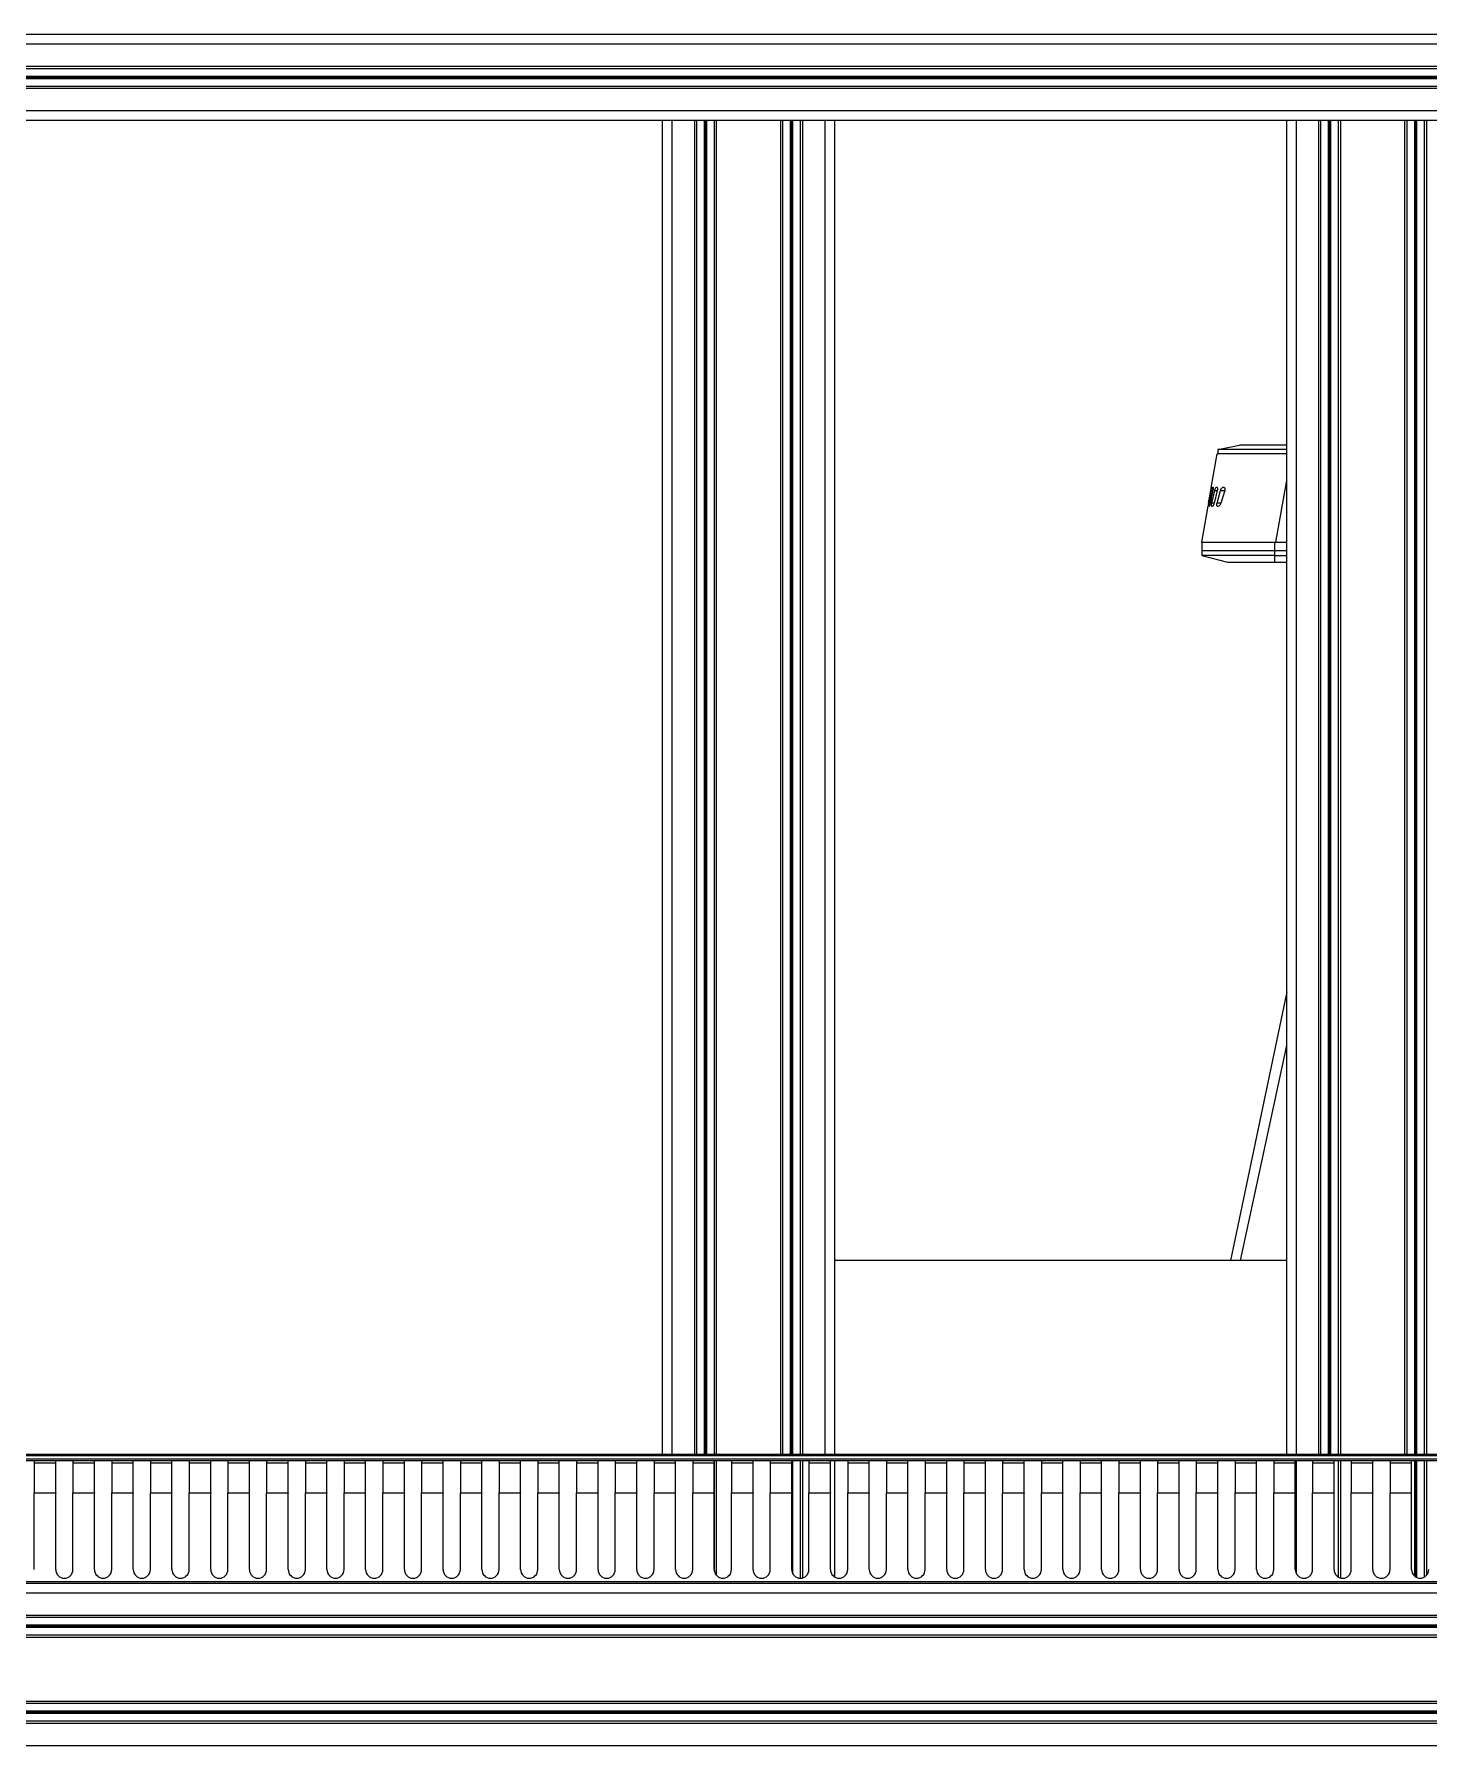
# Model space of a CAD drawing. Header units: millimetres. Extents: x 845401 to 948039, y 511594 to 550263.
# Drawn here: x 921092 to 921740, y 545696 to 546492 of the extents above; entities that cross this region are included whole.
import ezdxf

# ---------------------------------------------------------------- set-up
doc = ezdxf.new("R2010")
doc.units = ezdxf.units.MM

# ---------------------------------------------------------------- blocks, each defined once
blk = doc.blocks.new('G$CA2434F1D')
at = {"color": 251, "linetype": 'Continuous', "lineweight": 25}
for p, q in [((142.5, 3178.17), (3117.5, 3178.17)), ((142.5, 3173.67), (3117.5, 3173.67)), ((142.5, 3163.27), (3117.5, 3163.27)), ((142.5, 3162.27), (3117.5, 3162.27)), ((142.5, 3158.69), (3117.5, 3158.69)), ((142.5, 3158.17), (3117.5, 3158.17)), ((142.5, 3157.65), (3117.5, 3157.65)), ((142.5, 3154.07), (3117.5, 3154.07)), ((142.5, 3153.07), (3117.5, 3153.07)), ((142.5, 3142.67), (3117.5, 3142.67)), ((142.5, 3138.17), (3117.5, 3138.17)), ((1527.5, 2518.17), (1527.5, 3138.17)), ((1532, 2518.17), (1532, 3138.17)), ((1542.4, 2518.17), (1542.4, 3138.17)), ((1543.4, 2518.17), (1543.4, 3138.17)), ((1546.98, 2518.17), (1546.98, 3138.17)), ((1547.5, 2518.17), (1547.5, 3138.17)), ((1548.02, 2518.17), (1548.02, 3138.17)), ((1551.6, 2518.17), (1551.6, 3138.17)), ((1552.6, 2518.17), (1552.6, 3138.17)), ((1582.4, 2518.17), (1582.4, 3138.17)), ((1583.4, 2518.17), (1583.4, 3138.17)), ((1586.98, 2518.17), (1586.98, 3138.17)), ((1587.5, 2518.17), (1587.5, 3138.17)), ((1588.02, 2518.17), (1588.02, 3138.17)), ((1591.6, 2518.17), (1591.6, 3138.17)), ((1592.6, 2518.17), (1592.6, 3138.17)), ((1603, 2518.17), (1603, 3138.17)), ((1607.5, 2518.17), (1607.5, 3138.17)), ((1817.5, 2518.17), (1817.5, 3138.17)), ((1822, 2518.17), (1822, 3138.17)), ((1832.4, 2518.17), (1832.4, 3138.17)), ((1833.4, 2518.17), (1833.4, 3138.17)), ((1836.98, 2518.17), (1836.98, 3138.17)), ((1837.5, 2518.17), (1837.5, 3138.17)), ((1838.02, 2518.17), (1838.02, 3138.17)), ((1841.6, 2518.17), (1841.6, 3138.17)), ((1842.6, 2518.17), (1842.6, 3138.17)), ((1872.4, 2518.17), (1872.4, 3138.17)), ((1873.4, 2518.17), (1873.4, 3138.17)), ((1876.98, 2518.17), (1876.98, 3138.17)), ((1877.5, 2518.17), (1877.5, 3138.17)), ((1878.02, 2518.17), (1878.02, 3138.17)), ((1881.6, 2518.17), (1881.6, 3138.17)), ((1882.6, 2518.17), (1882.6, 3138.17)), ((1782.44, 2967.36), (1785.23, 2983.17)), ((1817.5, 2983.17), (1785.23, 2983.17)), ((1785.5, 2985.17), (1795.5, 2987.17)), ((1817.5, 2985.17), (1785.5, 2985.17)), ((1785.5, 2985.17), (1785.5, 2983.17)), ((1817.5, 2987.17), (1795.5, 2987.17)), ((1812.47, 2942.17), (1817.5, 2970.71)), ((1781.17, 2960.17), (1782.23, 2966.17)), ((1781.19, 2960.17), (1781.17, 2960.17)), ((1781.9, 2960.17), (1781.42, 2960.17)), ((1783.2, 2966.17), (1781.9, 2960.17)), ((1782.23, 2966.17), (1782.3, 2966.17)), ((1782.62, 2966.17), (1783.2, 2966.17)), ((1782.67, 2960.17), (1784.06, 2966.17)), ((1783.73, 2960.17), (1782.67, 2960.17)), ((1785.23, 2966.17), (1783.73, 2960.17)), ((1784.06, 2966.17), (1785.23, 2966.17)), ((1785.12, 2960.17), (1786.75, 2966.17)), ((1786.89, 2960.17), (1785.12, 2960.17)), ((1786.75, 2966.17), (1788.67, 2966.17)), ((1788.67, 2966.17), (1786.89, 2960.17)), ((1778, 2942.17), (1780.93, 2958.8)), ((1778, 2942.17), (1778, 2938.17)), ((1778, 2942.17), (1812, 2942.17)), ((1778, 2938.17), (1778, 2935.87)), ((1778, 2938.17), (1812, 2938.17)), ((1812, 2935.87), (1778, 2935.87)), ((1778, 2935.87), (1790, 2932.87)), ((1797.53, 2942.17), (1797.53, 2942.17)), ((1807.57, 2942.17), (1807.57, 2942.17)), ((1812, 2938.17), (1812, 2942.17)), ((1812, 2942.17), (1817.5, 2942.17)), ((1812, 2935.87), (1812, 2938.17)), ((1812, 2938.17), (1817.5, 2938.17)), ((1812, 2935.87), (1817.5, 2935.87)), ((1812, 2932.87), (1812, 2935.87)), ((1812.47, 2942.17), (1817.5, 2942.17)), ((1790, 2932.87), (1812, 2932.87)), ((1812, 2932.87), (1817.5, 2932.87)), ((1817.5, 2733.11), (1791.36, 2608.17)), ((1796.1, 2608.17), (1817.5, 2708.09)), ((1817.5, 2608.17), (1607.5, 2608.17)), ((142.5, 2518.17), (3117.5, 2518.17)), ((3117.5, 2517.37), (142.5, 2517.37)), ((142.5, 2515.97), (3117.5, 2515.97)), ((3117.5, 2515.17), (142.5, 2515.17)), ((1235.5, 2515.17), (1235.5, 2514.17)), ((1235.5, 2514.17), (1245.5, 2514.17)), ((1235.5, 2514.17), (1235.5, 2500.27)), ((1245.5, 2514.17), (1245.5, 2515.17)), ((1245.5, 2500.27), (1245.5, 2514.17)), ((1253.5, 2515.17), (1253.5, 2514.17)), ((1253.5, 2514.17), (1263.5, 2514.17)), ((1253.5, 2514.17), (1253.5, 2500.27)), ((1263.5, 2514.17), (1263.5, 2515.17)), ((1263.5, 2500.27), (1263.5, 2514.17)), ((1271.5, 2515.17), (1271.5, 2514.17)), ((1271.5, 2514.17), (1281.5, 2514.17)), ((1271.5, 2514.17), (1271.5, 2500.27)), ((1281.5, 2514.17), (1281.5, 2515.17)), ((1281.5, 2500.27), (1281.5, 2514.17)), ((1289.5, 2515.17), (1289.5, 2514.17)), ((1289.5, 2514.17), (1299.5, 2514.17)), ((1289.5, 2514.17), (1289.5, 2500.27)), ((1299.5, 2514.17), (1299.5, 2515.17)), ((1299.5, 2500.27), (1299.5, 2514.17)), ((1307.5, 2515.17), (1307.5, 2514.17)), ((1307.5, 2514.17), (1317.5, 2514.17)), ((1307.5, 2514.17), (1307.5, 2500.27)), ((1317.5, 2514.17), (1317.5, 2515.17)), ((1317.5, 2500.27), (1317.5, 2514.17)), ((1325.5, 2515.17), (1325.5, 2514.17)), ((1325.5, 2514.17), (1335.5, 2514.17)), ((1325.5, 2514.17), (1325.5, 2500.27)), ((1335.5, 2514.17), (1335.5, 2515.17)), ((1335.5, 2500.27), (1335.5, 2514.17)), ((1343.5, 2515.17), (1343.5, 2514.17)), ((1343.5, 2514.17), (1353.5, 2514.17)), ((1343.5, 2514.17), (1343.5, 2500.27)), ((1353.5, 2514.17), (1353.5, 2515.17)), ((1353.5, 2500.27), (1353.5, 2514.17)), ((1361.5, 2515.17), (1361.5, 2514.17)), ((1361.5, 2514.17), (1371.5, 2514.17)), ((1361.5, 2514.17), (1361.5, 2500.27)), ((1371.5, 2514.17), (1371.5, 2515.17)), ((1371.5, 2500.27), (1371.5, 2514.17)), ((1379.5, 2515.17), (1379.5, 2514.17)), ((1379.5, 2514.17), (1389.5, 2514.17)), ((1379.5, 2514.17), (1379.5, 2500.27)), ((1389.5, 2514.17), (1389.5, 2515.17)), ((1389.5, 2500.27), (1389.5, 2514.17)), ((1397.5, 2515.17), (1397.5, 2514.17)), ((1397.5, 2514.17), (1407.5, 2514.17)), ((1397.5, 2514.17), (1397.5, 2500.27)), ((1407.5, 2514.17), (1407.5, 2515.17)), ((1407.5, 2500.27), (1407.5, 2514.17)), ((1415.5, 2515.17), (1415.5, 2514.17)), ((1415.5, 2514.17), (1425.5, 2514.17)), ((1415.5, 2514.17), (1415.5, 2500.27)), ((1425.5, 2514.17), (1425.5, 2515.17)), ((1425.5, 2500.27), (1425.5, 2514.17)), ((1433.5, 2515.17), (1433.5, 2514.17)), ((1433.5, 2514.17), (1443.5, 2514.17)), ((1433.5, 2514.17), (1433.5, 2500.27)), ((1443.5, 2514.17), (1443.5, 2515.17)), ((1443.5, 2500.27), (1443.5, 2514.17)), ((1451.5, 2515.17), (1451.5, 2514.17)), ((1451.5, 2514.17), (1461.5, 2514.17)), ((1451.5, 2514.17), (1451.5, 2500.27)), ((1461.5, 2514.17), (1461.5, 2515.17)), ((1461.5, 2500.27), (1461.5, 2514.17)), ((1469.5, 2515.17), (1469.5, 2514.17)), ((1469.5, 2514.17), (1479.5, 2514.17)), ((1469.5, 2514.17), (1469.5, 2500.27)), ((1479.5, 2514.17), (1479.5, 2515.17)), ((1479.5, 2500.27), (1479.5, 2514.17)), ((1487.5, 2515.17), (1487.5, 2514.17)), ((1487.5, 2514.17), (1497.5, 2514.17)), ((1487.5, 2514.17), (1487.5, 2500.27)), ((1497.5, 2514.17), (1497.5, 2515.17)), ((1497.5, 2500.27), (1497.5, 2514.17)), ((1505.5, 2515.17), (1505.5, 2514.17)), ((1505.5, 2514.17), (1515.5, 2514.17)), ((1505.5, 2514.17), (1505.5, 2500.27)), ((1515.5, 2514.17), (1515.5, 2515.17)), ((1515.5, 2500.27), (1515.5, 2514.17)), ((1523.5, 2515.17), (1523.5, 2514.17)), ((1523.5, 2514.17), (1533.5, 2514.17)), ((1523.5, 2514.17), (1523.5, 2500.27)), ((1533.5, 2514.17), (1533.5, 2515.17)), ((1533.5, 2500.27), (1533.5, 2514.17)), ((1541.5, 2515.17), (1541.5, 2514.17)), ((1541.5, 2514.17), (1551.5, 2514.17)), ((1541.5, 2514.17), (1541.5, 2500.27)), ((1551.5, 2514.17), (1551.5, 2515.17)), ((1551.5, 2500.27), (1551.5, 2514.17)), ((1551.6, 2463.68), (1551.6, 2515.17)), ((1552.6, 2461.82), (1552.6, 2515.17)), ((1559.5, 2515.17), (1559.5, 2514.17)), ((1559.5, 2514.17), (1569.5, 2514.17)), ((1559.5, 2514.17), (1559.5, 2500.27)), ((1569.5, 2514.17), (1569.5, 2515.17)), ((1569.5, 2500.27), (1569.5, 2514.17)), ((1577.5, 2515.17), (1577.5, 2514.17)), ((1577.5, 2514.17), (1587.5, 2514.17)), ((1577.5, 2514.17), (1577.5, 2500.27)), ((1587.5, 2514.17), (1587.5, 2515.17)), ((1587.5, 2500.27), (1587.5, 2514.17)), ((1588.02, 2462.6), (1588.02, 2515.17)), ((1591.6, 2460.57), (1591.6, 2515.17)), ((1592.6, 2460.73), (1592.6, 2515.17)), ((1595.5, 2515.17), (1595.5, 2514.17)), ((1595.5, 2514.17), (1605.5, 2514.17)), ((1595.5, 2514.17), (1595.5, 2500.27)), ((1605.5, 2514.17), (1605.5, 2515.17)), ((1605.5, 2500.27), (1605.5, 2514.17)), ((1607.5, 2461.11), (1607.5, 2515.17)), ((1613.5, 2515.17), (1613.5, 2514.17)), ((1613.5, 2514.17), (1623.5, 2514.17)), ((1613.5, 2514.17), (1613.5, 2500.27)), ((1623.5, 2514.17), (1623.5, 2515.17)), ((1623.5, 2500.27), (1623.5, 2514.17)), ((1631.5, 2515.17), (1631.5, 2514.17)), ((1631.5, 2514.17), (1641.5, 2514.17)), ((1631.5, 2514.17), (1631.5, 2500.27)), ((1641.5, 2514.17), (1641.5, 2515.17)), ((1641.5, 2500.27), (1641.5, 2514.17)), ((1649.5, 2515.17), (1649.5, 2514.17)), ((1649.5, 2514.17), (1659.5, 2514.17)), ((1649.5, 2514.17), (1649.5, 2500.27)), ((1659.5, 2514.17), (1659.5, 2515.17)), ((1659.5, 2500.27), (1659.5, 2514.17)), ((1667.5, 2515.17), (1667.5, 2514.17)), ((1667.5, 2514.17), (1677.5, 2514.17)), ((1667.5, 2514.17), (1667.5, 2500.27)), ((1677.5, 2514.17), (1677.5, 2515.17)), ((1677.5, 2500.27), (1677.5, 2514.17)), ((1685.5, 2515.17), (1685.5, 2514.17)), ((1685.5, 2514.17), (1695.5, 2514.17)), ((1685.5, 2514.17), (1685.5, 2500.27)), ((1695.5, 2514.17), (1695.5, 2515.17)), ((1695.5, 2500.27), (1695.5, 2514.17)), ((1703.5, 2515.17), (1703.5, 2514.17)), ((1703.5, 2514.17), (1713.5, 2514.17)), ((1703.5, 2514.17), (1703.5, 2500.27)), ((1713.5, 2514.17), (1713.5, 2515.17)), ((1713.5, 2500.27), (1713.5, 2514.17)), ((1721.5, 2515.17), (1721.5, 2514.17)), ((1721.5, 2514.17), (1731.5, 2514.17)), ((1721.5, 2514.17), (1721.5, 2500.27)), ((1731.5, 2514.17), (1731.5, 2515.17)), ((1731.5, 2500.27), (1731.5, 2514.17)), ((1739.5, 2515.17), (1739.5, 2514.17)), ((1739.5, 2514.17), (1749.5, 2514.17)), ((1739.5, 2514.17), (1739.5, 2500.27)), ((1749.5, 2514.17), (1749.5, 2515.17)), ((1749.5, 2500.27), (1749.5, 2514.17)), ((1757.5, 2515.17), (1757.5, 2514.17)), ((1757.5, 2514.17), (1767.5, 2514.17)), ((1757.5, 2514.17), (1757.5, 2500.27)), ((1767.5, 2514.17), (1767.5, 2515.17)), ((1767.5, 2500.27), (1767.5, 2514.17)), ((1775.5, 2515.17), (1775.5, 2514.17)), ((1775.5, 2514.17), (1785.5, 2514.17)), ((1775.5, 2514.17), (1775.5, 2500.27)), ((1785.5, 2514.17), (1785.5, 2515.17)), ((1785.5, 2500.27), (1785.5, 2514.17)), ((1793.5, 2515.17), (1793.5, 2514.17)), ((1793.5, 2514.17), (1803.5, 2514.17)), ((1793.5, 2514.17), (1793.5, 2500.27)), ((1803.5, 2514.17), (1803.5, 2515.17)), ((1803.5, 2500.27), (1803.5, 2514.17)), ((1811.5, 2515.17), (1811.5, 2514.17)), ((1811.5, 2514.17), (1821.5, 2514.17)), ((1811.5, 2514.17), (1811.5, 2500.27)), ((1821.5, 2514.17), (1821.5, 2515.17)), ((1821.5, 2500.27), (1821.5, 2514.17)), ((1822, 2462.64), (1822, 2515.17)), ((1829.5, 2515.17), (1829.5, 2514.17)), ((1829.5, 2514.17), (1839.5, 2514.17)), ((1829.5, 2514.17), (1829.5, 2500.27)), ((1839.5, 2514.17), (1839.5, 2515.17)), ((1839.5, 2500.27), (1839.5, 2514.17)), ((1841.6, 2461.05), (1841.6, 2515.17)), ((1842.6, 2460.67), (1842.6, 2515.17)), ((1847.5, 2515.17), (1847.5, 2514.17)), ((1847.5, 2514.17), (1857.5, 2514.17)), ((1847.5, 2514.17), (1847.5, 2500.27)), ((1857.5, 2514.17), (1857.5, 2515.17)), ((1857.5, 2500.27), (1857.5, 2514.17)), ((1865.5, 2515.17), (1865.5, 2514.17)), ((1865.5, 2514.17), (1875.5, 2514.17)), ((1865.5, 2514.17), (1865.5, 2500.27)), ((1875.5, 2514.17), (1875.5, 2515.17)), ((1875.5, 2500.27), (1875.5, 2514.17)), ((1876.98, 2461.47), (1876.98, 2515.17)), ((1877.5, 2461.11), (1877.5, 2515.17)), ((1878.02, 2460.86), (1878.02, 2515.17)), ((1881.6, 2461.17), (1881.6, 2515.17)), ((1882.6, 2462.04), (1882.6, 2515.17)), ((1235.5, 2500.27), (1245.5, 2500.27)), ((1235.5, 2500.07), (1235.5, 2500.27)), ((1235.5, 2464.57), (1235.5, 2500.07)), ((1245.5, 2500.07), (1235.5, 2500.07)), ((1245.5, 2500.27), (1245.5, 2500.07)), ((1245.5, 2464.57), (1245.5, 2500.07)), ((1253.5, 2500.27), (1263.5, 2500.27)), ((1253.5, 2500.07), (1253.5, 2500.27)), ((1253.5, 2464.57), (1253.5, 2500.07)), ((1263.5, 2500.07), (1253.5, 2500.07)), ((1263.5, 2500.27), (1263.5, 2500.07)), ((1263.5, 2464.57), (1263.5, 2500.07)), ((1271.5, 2500.27), (1281.5, 2500.27)), ((1271.5, 2500.07), (1271.5, 2500.27)), ((1271.5, 2464.57), (1271.5, 2500.07)), ((1281.5, 2500.07), (1271.5, 2500.07)), ((1281.5, 2500.27), (1281.5, 2500.07)), ((1281.5, 2464.57), (1281.5, 2500.07)), ((1289.5, 2500.27), (1299.5, 2500.27)), ((1289.5, 2500.07), (1289.5, 2500.27)), ((1289.5, 2464.57), (1289.5, 2500.07)), ((1299.5, 2500.07), (1289.5, 2500.07)), ((1299.5, 2500.27), (1299.5, 2500.07)), ((1299.5, 2464.57), (1299.5, 2500.07)), ((1307.5, 2500.27), (1317.5, 2500.27)), ((1307.5, 2500.07), (1307.5, 2500.27)), ((1307.5, 2464.57), (1307.5, 2500.07)), ((1317.5, 2500.07), (1307.5, 2500.07)), ((1317.5, 2500.27), (1317.5, 2500.07)), ((1317.5, 2464.57), (1317.5, 2500.07)), ((1325.5, 2500.27), (1335.5, 2500.27)), ((1325.5, 2500.07), (1325.5, 2500.27)), ((1325.5, 2464.57), (1325.5, 2500.07)), ((1335.5, 2500.07), (1325.5, 2500.07)), ((1335.5, 2500.27), (1335.5, 2500.07)), ((1335.5, 2464.57), (1335.5, 2500.07)), ((1343.5, 2500.27), (1353.5, 2500.27)), ((1343.5, 2500.07), (1343.5, 2500.27)), ((1343.5, 2464.57), (1343.5, 2500.07)), ((1353.5, 2500.07), (1343.5, 2500.07)), ((1353.5, 2500.27), (1353.5, 2500.07)), ((1353.5, 2464.57), (1353.5, 2500.07)), ((1361.5, 2500.27), (1371.5, 2500.27)), ((1361.5, 2500.07), (1361.5, 2500.27)), ((1361.5, 2464.57), (1361.5, 2500.07)), ((1371.5, 2500.07), (1361.5, 2500.07)), ((1371.5, 2500.27), (1371.5, 2500.07)), ((1371.5, 2464.57), (1371.5, 2500.07)), ((1379.5, 2500.27), (1389.5, 2500.27)), ((1379.5, 2500.07), (1379.5, 2500.27)), ((1379.5, 2464.57), (1379.5, 2500.07)), ((1389.5, 2500.07), (1379.5, 2500.07)), ((1389.5, 2500.27), (1389.5, 2500.07)), ((1389.5, 2464.57), (1389.5, 2500.07)), ((1397.5, 2500.27), (1407.5, 2500.27)), ((1397.5, 2500.07), (1397.5, 2500.27)), ((1397.5, 2464.57), (1397.5, 2500.07)), ((1407.5, 2500.07), (1397.5, 2500.07)), ((1407.5, 2500.27), (1407.5, 2500.07)), ((1407.5, 2464.57), (1407.5, 2500.07)), ((1415.5, 2500.27), (1425.5, 2500.27)), ((1415.5, 2500.07), (1415.5, 2500.27)), ((1415.5, 2464.57), (1415.5, 2500.07)), ((1425.5, 2500.07), (1415.5, 2500.07)), ((1425.5, 2500.27), (1425.5, 2500.07)), ((1425.5, 2464.57), (1425.5, 2500.07)), ((1433.5, 2500.27), (1443.5, 2500.27)), ((1433.5, 2500.07), (1433.5, 2500.27)), ((1433.5, 2464.57), (1433.5, 2500.07)), ((1443.5, 2500.07), (1433.5, 2500.07)), ((1443.5, 2500.27), (1443.5, 2500.07)), ((1443.5, 2464.57), (1443.5, 2500.07)), ((1451.5, 2500.27), (1461.5, 2500.27)), ((1451.5, 2500.07), (1451.5, 2500.27)), ((1451.5, 2464.57), (1451.5, 2500.07)), ((1461.5, 2500.07), (1451.5, 2500.07)), ((1461.5, 2500.27), (1461.5, 2500.07)), ((1461.5, 2464.57), (1461.5, 2500.07)), ((1469.5, 2500.27), (1479.5, 2500.27)), ((1469.5, 2500.07), (1469.5, 2500.27)), ((1469.5, 2464.57), (1469.5, 2500.07)), ((1479.5, 2500.07), (1469.5, 2500.07)), ((1479.5, 2500.27), (1479.5, 2500.07)), ((1479.5, 2464.57), (1479.5, 2500.07)), ((1487.5, 2500.27), (1497.5, 2500.27)), ((1487.5, 2500.07), (1487.5, 2500.27)), ((1487.5, 2464.57), (1487.5, 2500.07)), ((1497.5, 2500.07), (1487.5, 2500.07)), ((1497.5, 2500.27), (1497.5, 2500.07)), ((1497.5, 2464.57), (1497.5, 2500.07)), ((1505.5, 2500.27), (1515.5, 2500.27)), ((1505.5, 2500.07), (1505.5, 2500.27)), ((1505.5, 2464.57), (1505.5, 2500.07)), ((1515.5, 2500.07), (1505.5, 2500.07)), ((1515.5, 2500.27), (1515.5, 2500.07)), ((1515.5, 2464.57), (1515.5, 2500.07)), ((1523.5, 2500.27), (1533.5, 2500.27)), ((1523.5, 2500.07), (1523.5, 2500.27)), ((1523.5, 2464.57), (1523.5, 2500.07)), ((1533.5, 2500.07), (1523.5, 2500.07)), ((1533.5, 2500.27), (1533.5, 2500.07)), ((1533.5, 2464.57), (1533.5, 2500.07)), ((1541.5, 2500.27), (1551.5, 2500.27)), ((1541.5, 2500.07), (1541.5, 2500.27)), ((1541.5, 2464.57), (1541.5, 2500.07)), ((1551.5, 2500.07), (1541.5, 2500.07)), ((1551.5, 2500.27), (1551.5, 2500.07)), ((1551.5, 2464.57), (1551.5, 2500.07)), ((1559.5, 2500.27), (1569.5, 2500.27)), ((1559.5, 2500.07), (1559.5, 2500.27)), ((1559.5, 2464.57), (1559.5, 2500.07)), ((1569.5, 2500.07), (1559.5, 2500.07)), ((1569.5, 2500.27), (1569.5, 2500.07)), ((1569.5, 2464.57), (1569.5, 2500.07)), ((1577.5, 2500.27), (1587.5, 2500.27)), ((1577.5, 2500.07), (1577.5, 2500.27)), ((1577.5, 2464.57), (1577.5, 2500.07)), ((1587.5, 2500.07), (1577.5, 2500.07)), ((1587.5, 2500.27), (1587.5, 2500.07)), ((1587.5, 2464.57), (1587.5, 2500.07)), ((1595.5, 2500.27), (1605.5, 2500.27)), ((1595.5, 2500.07), (1595.5, 2500.27)), ((1595.5, 2464.57), (1595.5, 2500.07)), ((1605.5, 2500.07), (1595.5, 2500.07)), ((1605.5, 2500.27), (1605.5, 2500.07)), ((1605.5, 2464.57), (1605.5, 2500.07)), ((1613.5, 2500.27), (1623.5, 2500.27)), ((1613.5, 2500.07), (1613.5, 2500.27)), ((1613.5, 2464.57), (1613.5, 2500.07)), ((1623.5, 2500.07), (1613.5, 2500.07)), ((1623.5, 2500.27), (1623.5, 2500.07)), ((1623.5, 2464.57), (1623.5, 2500.07)), ((1631.5, 2500.27), (1641.5, 2500.27)), ((1631.5, 2500.07), (1631.5, 2500.27)), ((1631.5, 2464.57), (1631.5, 2500.07)), ((1641.5, 2500.07), (1631.5, 2500.07)), ((1641.5, 2500.27), (1641.5, 2500.07)), ((1641.5, 2464.57), (1641.5, 2500.07)), ((1649.5, 2500.27), (1659.5, 2500.27)), ((1649.5, 2500.07), (1649.5, 2500.27)), ((1649.5, 2464.57), (1649.5, 2500.07)), ((1659.5, 2500.07), (1649.5, 2500.07)), ((1659.5, 2500.27), (1659.5, 2500.07)), ((1659.5, 2464.57), (1659.5, 2500.07)), ((1667.5, 2500.27), (1677.5, 2500.27)), ((1667.5, 2500.07), (1667.5, 2500.27)), ((1667.5, 2464.57), (1667.5, 2500.07)), ((1677.5, 2500.07), (1667.5, 2500.07)), ((1677.5, 2500.27), (1677.5, 2500.07)), ((1677.5, 2464.57), (1677.5, 2500.07)), ((1685.5, 2500.27), (1695.5, 2500.27)), ((1685.5, 2500.07), (1685.5, 2500.27)), ((1685.5, 2464.57), (1685.5, 2500.07)), ((1695.5, 2500.07), (1685.5, 2500.07)), ((1695.5, 2500.27), (1695.5, 2500.07)), ((1695.5, 2464.57), (1695.5, 2500.07)), ((1703.5, 2500.27), (1713.5, 2500.27)), ((1703.5, 2500.07), (1703.5, 2500.27)), ((1703.5, 2464.57), (1703.5, 2500.07)), ((1713.5, 2500.07), (1703.5, 2500.07)), ((1713.5, 2500.27), (1713.5, 2500.07)), ((1713.5, 2464.57), (1713.5, 2500.07)), ((1721.5, 2500.27), (1731.5, 2500.27)), ((1721.5, 2500.07), (1721.5, 2500.27)), ((1721.5, 2464.57), (1721.5, 2500.07)), ((1731.5, 2500.07), (1721.5, 2500.07)), ((1731.5, 2500.27), (1731.5, 2500.07)), ((1731.5, 2464.57), (1731.5, 2500.07)), ((1739.5, 2500.27), (1749.5, 2500.27)), ((1739.5, 2500.07), (1739.5, 2500.27)), ((1739.5, 2464.57), (1739.5, 2500.07)), ((1749.5, 2500.07), (1739.5, 2500.07)), ((1749.5, 2500.27), (1749.5, 2500.07)), ((1749.5, 2464.57), (1749.5, 2500.07)), ((1757.5, 2500.27), (1767.5, 2500.27)), ((1757.5, 2500.07), (1757.5, 2500.27)), ((1757.5, 2464.57), (1757.5, 2500.07)), ((1767.5, 2500.07), (1757.5, 2500.07)), ((1767.5, 2500.27), (1767.5, 2500.07)), ((1767.5, 2464.57), (1767.5, 2500.07)), ((1775.5, 2500.27), (1785.5, 2500.27)), ((1775.5, 2500.07), (1775.5, 2500.27)), ((1775.5, 2464.57), (1775.5, 2500.07)), ((1785.5, 2500.07), (1775.5, 2500.07)), ((1785.5, 2500.27), (1785.5, 2500.07)), ((1785.5, 2464.57), (1785.5, 2500.07)), ((1793.5, 2500.27), (1803.5, 2500.27)), ((1793.5, 2500.07), (1793.5, 2500.27)), ((1793.5, 2464.57), (1793.5, 2500.07)), ((1803.5, 2500.07), (1793.5, 2500.07)), ((1803.5, 2500.27), (1803.5, 2500.07)), ((1803.5, 2464.57), (1803.5, 2500.07)), ((1811.5, 2500.27), (1821.5, 2500.27)), ((1811.5, 2500.07), (1811.5, 2500.27)), ((1811.5, 2464.57), (1811.5, 2500.07)), ((1821.5, 2500.07), (1811.5, 2500.07)), ((1821.5, 2500.27), (1821.5, 2500.07)), ((1821.5, 2464.57), (1821.5, 2500.07)), ((1829.5, 2500.27), (1839.5, 2500.27)), ((1829.5, 2500.07), (1829.5, 2500.27)), ((1829.5, 2464.57), (1829.5, 2500.07)), ((1839.5, 2500.07), (1829.5, 2500.07)), ((1839.5, 2500.27), (1839.5, 2500.07)), ((1839.5, 2464.57), (1839.5, 2500.07)), ((1847.5, 2500.27), (1857.5, 2500.27)), ((1847.5, 2500.07), (1847.5, 2500.27)), ((1847.5, 2464.57), (1847.5, 2500.07)), ((1857.5, 2500.07), (1847.5, 2500.07)), ((1857.5, 2500.27), (1857.5, 2500.07)), ((1857.5, 2464.57), (1857.5, 2500.07)), ((1865.5, 2500.27), (1875.5, 2500.27)), ((1865.5, 2500.07), (1865.5, 2500.27)), ((1865.5, 2464.57), (1865.5, 2500.07)), ((1875.5, 2500.07), (1865.5, 2500.07)), ((1875.5, 2500.27), (1875.5, 2500.07)), ((1875.5, 2464.57), (1875.5, 2500.07)), ((142.5, 2458.97), (3117.5, 2458.97)), ((3117.5, 2458.17), (142.5, 2458.17)), ((3117.5, 2453.67), (142.5, 2453.67)), ((3117.5, 2443.27), (142.5, 2443.27)), ((3117.5, 2442.27), (142.5, 2442.27)), ((3117.5, 2438.69), (142.5, 2438.69)), ((3117.5, 2438.17), (142.5, 2438.17)), ((3117.5, 2437.65), (142.5, 2437.65)), ((3117.5, 2434.07), (142.5, 2434.07)), ((3117.5, 2433.07), (142.5, 2433.07)), ((3117.5, 2403.27), (142.5, 2403.27)), ((3117.5, 2402.27), (142.5, 2402.27)), ((3117.5, 2398.69), (142.5, 2398.69)), ((3117.5, 2398.17), (142.5, 2398.17)), ((3117.5, 2397.65), (142.5, 2397.65)), ((3117.5, 2394.07), (142.5, 2394.07)), ((3117.5, 2393.07), (142.5, 2393.07)), ((3117.5, 2382.67), (142.5, 2382.67))]:
    blk.add_line(p, q, dxfattribs=at)
at = {"color": 251, "linetype": 'Continuous', "lineweight": 25, "flags": 128}
blk.add_lwpolyline([(1782.23, 2966.17), (1782.28, 2966.45), (1782.33, 2966.71), (1782.37, 2966.96), (1782.41, 2967.18), (1782.44, 2967.36)], dxfattribs=at)
at = {"color": 251, "linetype": 'Continuous', "lineweight": 25}
for centre in [(1249.5, 2464.57), (1267.5, 2464.57), (1285.5, 2464.57), (1303.5, 2464.57), (1321.5, 2464.57), (1339.5, 2464.57), (1357.5, 2464.57), (1375.5, 2464.57), (1393.5, 2464.57), (1411.5, 2464.57), (1429.5, 2464.57), (1447.5, 2464.57), (1465.5, 2464.57), (1483.5, 2464.57), (1501.5, 2464.57), (1519.5, 2464.57), (1537.5, 2464.57), (1555.5, 2464.57), (1573.5, 2464.57), (1591.5, 2464.57), (1609.5, 2464.57), (1627.5, 2464.57), (1645.5, 2464.57), (1663.5, 2464.57), (1681.5, 2464.57), (1699.5, 2464.57), (1717.5, 2464.57), (1735.5, 2464.57), (1753.5, 2464.57), (1771.5, 2464.57), (1789.5, 2464.57), (1807.5, 2464.57), (1825.5, 2464.57), (1843.5, 2464.57), (1861.5, 2464.57), (1879.5, 2464.57)]:
    blk.add_arc(centre, 4, 180, 0, dxfattribs=at)
for centre, start_param, end_param in [((1814.5, 2947.62), 1.508765, 1.538623), ((1811.5, 2930.6), 1.423554, 1.45372)]:
    blk.add_ellipse(centre, major_axis=(35.52, 201.47), ratio=0.171088, start_param=start_param, end_param=end_param, dxfattribs=at)
for points, knots in [([(1782.51, 2967.67), (1782.51, 2967.67), (1782.52, 2967.7), (1782.51, 2967.59), (1782.49, 2967.35), (1782.44, 2966.97), (1782.37, 2966.55), (1782.32, 2966.28), (1782.3, 2966.17)], [0, 0, 0, 0, 0.012855, 0.22498, 0.436171, 0.647561, 0.860731, 1, 1, 1, 1]), ([(1782.62, 2966.17), (1782.65, 2966.35), (1782.73, 2966.69), (1782.86, 2967.15), (1783, 2967.49), (1783.13, 2967.68), (1783.24, 2967.68), (1783.31, 2967.51), (1783.33, 2967.19), (1783.31, 2966.77), (1783.25, 2966.41), (1783.21, 2966.21), (1783.2, 2966.17)], [0, 0, 0, 0, 0.110531, 0.221003, 0.333074, 0.445767, 0.557244, 0.665708, 0.770272, 0.871812, 0.972911, 1, 1, 1, 1]), ([(1784.06, 2966.17), (1784.11, 2966.34), (1784.2, 2966.69), (1784.4, 2967.14), (1784.63, 2967.49), (1784.87, 2967.68), (1785.09, 2967.68), (1785.26, 2967.48), (1785.34, 2967.13), (1785.34, 2966.7), (1785.28, 2966.37), (1785.24, 2966.2), (1785.23, 2966.17)], [0, 0, 0, 0, 0.108417, 0.216595, 0.331053, 0.451581, 0.573619, 0.690411, 0.796501, 0.892377, 0.983968, 1, 1, 1, 1]), ([(1786.75, 2966.17), (1786.81, 2966.34), (1786.92, 2966.68), (1787.19, 2967.11), (1787.51, 2967.47), (1787.9, 2967.68), (1788.27, 2967.68), (1788.55, 2967.49), (1788.72, 2967.18), (1788.78, 2966.79), (1788.75, 2966.44), (1788.69, 2966.24), (1788.67, 2966.17)], [0, 0, 0, 0, 0.1019871, 0.2035093, 0.3183465, 0.4495411, 0.5906957, 0.7006823, 0.7908523, 0.8815167, 0.9607938, 1, 1, 1, 1]), ([(1781.19, 2960.17), (1781.16, 2960), (1781.1, 2959.66), (1781.01, 2959.21), (1780.96, 2958.93), (1780.94, 2958.83), (1780.93, 2958.8)], [0, 0, 0, 0, 0.296667, 0.59342, 0.888086, 1, 1, 1, 1]), ([(1781.9, 2960.17), (1781.86, 2960), (1781.78, 2959.65), (1781.63, 2959.2), (1781.49, 2958.85), (1781.36, 2958.67), (1781.28, 2958.66), (1781.25, 2958.83), (1781.26, 2959.14), (1781.31, 2959.56), (1781.37, 2959.92), (1781.41, 2960.13), (1781.42, 2960.17)], [0, 0, 0, 0, 0.111164, 0.222234, 0.335702, 0.448872, 0.55841, 0.663481, 0.765852, 0.868047, 0.972102, 1, 1, 1, 1]), ([(1783.73, 2960.17), (1783.68, 2960), (1783.58, 2959.66), (1783.36, 2959.21), (1783.13, 2958.86), (1782.89, 2958.66), (1782.7, 2958.67), (1782.58, 2958.86), (1782.54, 2959.2), (1782.56, 2959.63), (1782.62, 2959.96), (1782.66, 2960.14), (1782.67, 2960.17)], [0, 0, 0, 0, 0.109289, 0.218272, 0.335467, 0.458261, 0.578239, 0.688905, 0.790167, 0.886401, 0.982517, 1, 1, 1, 1]), ([(1786.89, 2960.17), (1786.83, 2960), (1786.7, 2959.67), (1786.42, 2959.23), (1786.08, 2958.88), (1785.69, 2958.66), (1785.36, 2958.66), (1785.13, 2958.87), (1785.02, 2959.21), (1785.01, 2959.63), (1785.06, 2959.96), (1785.11, 2960.13), (1785.12, 2960.17)], [0, 0, 0, 0, 0.103411, 0.206249, 0.326062, 0.463038, 0.602767, 0.703317, 0.804342, 0.893612, 0.977658, 1, 1, 1, 1]), ([(1778, 2942.17), (1778.03, 2942.17), (1778.09, 2942.17), (1778.58, 2942.17), (1779.34, 2942.17), (1780.41, 2942.17), (1781.82, 2942.17), (1783.6, 2942.17), (1785.66, 2942.17), (1787.99, 2942.17), (1790.57, 2942.17), (1793.08, 2942.17), (1795.41, 2942.17), (1797.5, 2942.17), (1800.9, 2942.17), (1805.88, 2942.17), (1810.24, 2942.17), (1812.47, 2942.17)], [0, 0, 0, 0, 0.062453, 0.123495, 0.183147, 0.241429, 0.306891, 0.371802, 0.436197, 0.500116, 0.564035, 0.628431, 0.671655, 0.715119, 0.758835, 0.876643, 1, 1, 1, 1])]:
    blk.add_open_spline(points, degree=3, knots=knots, dxfattribs=at)

msp = doc.modelspace()

# ---------------------------------------------------------------- block references
at = {"color": 7}
msp.add_blockref('G$CA2434F1D', (919856.9, 543313.64, 0), dxfattribs=at)

doc.saveas('drawing.dxf')
